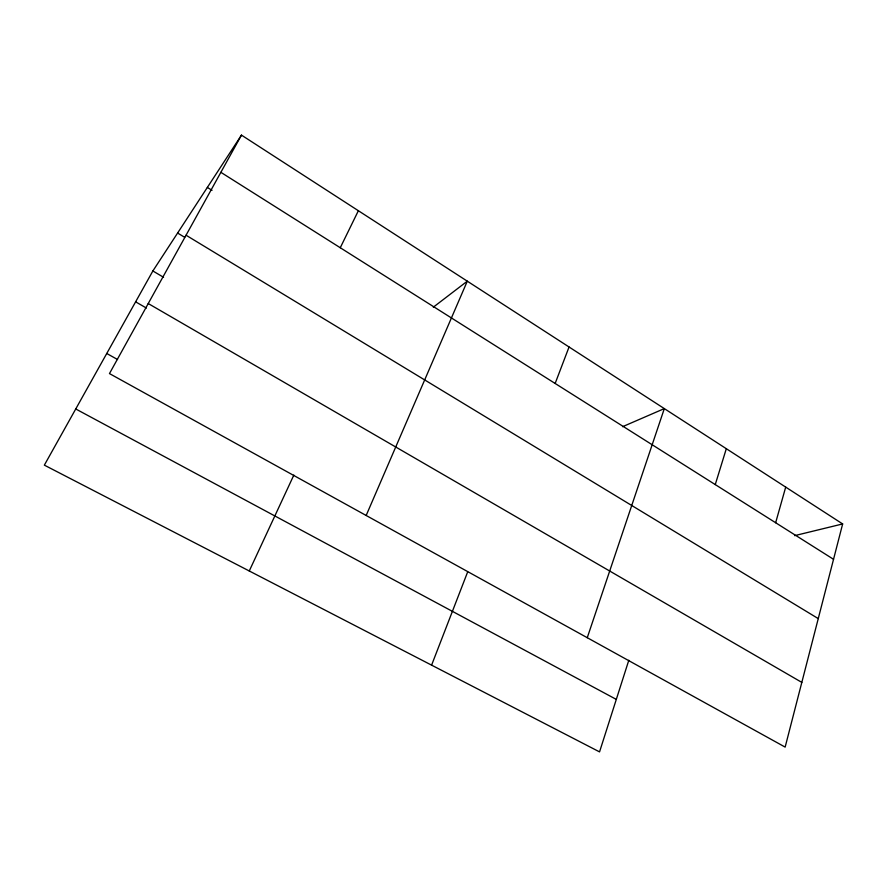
<?xml version="1.0" encoding="UTF-8"?>
<svg xmlns="http://www.w3.org/2000/svg" width="887" height="887" viewBox="0 0 887 887"><rect width="100%" height="100%" fill="white"/><g stroke="black" fill="none" stroke-linecap="round" stroke-linejoin="round"><path stroke-width="1.33" d="M842.65 523.94L785.15 747.098L109.467 373.582L241.464 135.112L842.65 523.94L794.608 535.648M775.648 522.731L785.705 487.107M715.255 484.59L726.32 448.689M628.805 660.272L599.545 751.888L44.35 465.143L152.863 270.978L241.464 135.112M587.261 637.709L664.33 408.597L622.585 426.691M555.151 383.461L569.055 346.983M431.592 665.15L467.649 571.949M366.165 515.48L467.305 281.168L433.299 307.201M249.269 570.984L293.841 475.088M340.275 247.739L358.37 210.718M75.739 408.974L616.31 699.411M106.75 353.492L117.539 359.512M148.24 303.542L801.815 682.391M135.622 301.824L146.377 308.044M152.863 270.978L163.563 277.287M186.059 235.221L818.257 618.605M177.611 233.037L184.684 237.317M207.347 187.423L212.026 190.339M220.863 172.322L833.536 559.298"/></g></svg>
